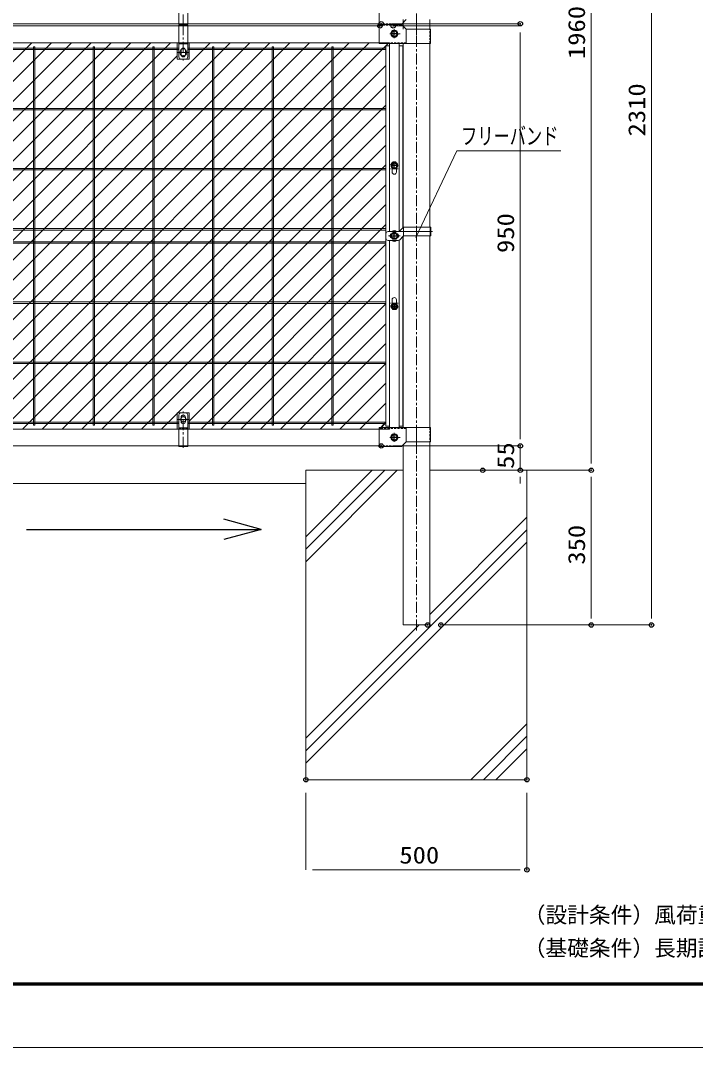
# Model space of a CAD drawing. Units: millimetres, scale not verified. Extents: x -6279 to 403, y -2363 to 2362.
# Drawn here: x -3874 to -2347, y -2363 to -40 of the extents above; entities that cross this region are included whole.
import ezdxf
from ezdxf.enums import TextEntityAlignment as Align

# ---------------------------------------------------------------- set-up
doc = ezdxf.new("R2010")
doc.units = ezdxf.units.MM
doc.header["$LTSCALE"] = 20
doc.header["$PDMODE"] = 32
doc.header["$PDSIZE"] = 10
for name, pattern in [('USER1', [2, 1.25, -0.25, 0.25, -0.25]), ('USER2', [1.125, 0.75, -0.125, 0.125, -0.125]), ('USER3', [0.375, 0.25, -0.125])]:
    doc.linetypes.add(name, pattern=pattern)
for name, color, linetype, lineweight in [('0-1_寸法', 7, 'Continuous', 13), ('0-2_基礎', 7, 'Continuous', 13), ('0-3_柱', 7, 'Continuous', 13), ('0-4_胴縁', 7, 'Continuous', 13), ('0-5_0', 7, 'Continuous', 13), ('0-7_押え板', 6, 'Continuous', 13), ('0-8_WM', 30, 'Continuous', 13), ('0-9_BN', 4, 'Continuous', 25), ('0-A_マット', 92, 'Continuous', 9), ('0-B_バンド', 4, 'Continuous', 13), ('0-C_EXTCNT-LMEC0', 4, 'Continuous', 25), ('0-D_継手', 6, 'Continuous', 13), ('1-0_D-TTL-TXT', 2, 'Continuous', 25)]:
    doc.layers.add(name, color=color, linetype=linetype, lineweight=lineweight)
doc.layers.add('0-6_DEFPOINTS', color=7, linetype='Continuous')
doc.styles.add('ＭＳ ゴシック', font='')
doc.styles.get('ＭＳ ゴシック').set_extended_font_data('MS Gothic')

msp = doc.modelspace()

# ---------------------------------------------------------------- linework, layer by layer
at = {"layer": '0-1_寸法', "linetype": 'USER1'}
msp.add_line((-2978.75, -1419.52), (-2978.75, 1065.57), dxfattribs=at)
at = {"layer": '0-1_寸法'}
for p, q in [((-2583.13, 887.96), (-2583.13, -1042.04)), ((-2446.96, 887.96), (-2446.96, -1392.04)), ((-3031.25, -52.04), (-2743.67, -52.04)), ((-3028.25, -47.04), (-2743.67, -47.04)), ((-3028.25, -47.04), (-2743.67, -47.04)), ((-3001.25, -52.04), (-2743.67, -52.04)), ((-2743.67, -52.04), (-2743.67, -47.04)), ((-2743.67, -67.04), (-2743.67, -987.04)), ((-2743.67, -67.04), (-2743.67, -82.04)), ((-2743.67, -987.04), (-2743.67, -972.04)), ((-3028.25, -1002.04), (-2743.67, -1002.04)), ((-3028.25, -1002.04), (-2743.67, -1002.04)), ((-2743.67, -1002.04), (-2743.67, -1057.04)), ((-2798.75, -1057.04), (-2583.13, -1057.04)), ((-2798.75, -1057.04), (-2583.13, -1057.04)), ((-2798.75, -1057.04), (-2743.67, -1057.04)), ((-2743.67, -1072.04), (-2743.67, -1087.04)), ((-2583.13, -1072.04), (-2583.13, -1392.04)), ((-2923.35, -1407.04), (-2446.96, -1407.04)), ((-2893.35, -1407.04), (-2583.13, -1407.04)), ((-3228.75, -1787.04), (-3228.75, -1960.83)), ((-2728.75, -1787.04), (-2728.75, -1960.83)), ((-3213.75, -1960.83), (-2743.75, -1960.83))]:
    msp.add_line(p, q, dxfattribs=at)
msp.add_lwpolyline([(-2651.97, -334.32), (-2887.15, -334.32), (-2980.36, -530.25)], dxfattribs=at)
at = {"layer": '0-2_基礎'}
for p, q in [((-3009, -1057.04), (-3228.75, -1057.04)), ((-3228.75, -1207.27), (-3078.52, -1057.04)), ((-3228.75, -1235.56), (-3050.24, -1057.04)), ((-3228.75, -1263.84), (-3021.95, -1057.04)), ((-3228.75, -1057.04), (-3228.75, -1757.04)), ((-3009, -1057.04), (-3128.75, -1057.04)), ((-3068.75, -1057.04), (-3009, -1057.04)), ((-2948.5, -1057.04), (-2888.75, -1057.04)), ((-2828.75, -1057.04), (-2948.5, -1057.04)), ((-2728.75, -1057.04), (-2948.5, -1057.04)), ((-3228.75, -1087.04), (-4728.75, -1087.04)), ((-2948.5, -1382.93), (-2728.75, -1163.18)), ((-3228.75, -1691.46), (-2728.75, -1191.46)), ((-3228.75, -1719.74), (-2728.75, -1219.74)), ((-3228.75, -1663.18), (-2972.62, -1407.04)), ((-2855.28, -1757.04), (-2728.75, -1630.51)), ((-2827, -1757.04), (-2728.75, -1658.79)), ((-2798.71, -1757.04), (-2728.75, -1687.08))]:
    msp.add_line(p, q, dxfattribs=at)
msp.add_lwpolyline([(-2728.75, -1057.04), (-2728.75, -1757.04), (-3228.75, -1757.04)], dxfattribs=at)
at = {"layer": '0-3_柱'}
for p, q in [((-3009, -37.64), (-3009, -59.61)), ((-2948.5, -37.64), (-2948.5, -59.61)), ((-3009, -91.61), (-3009, -507.04)), ((-2948.5, -91.61), (-2948.5, -507.04)), ((-3009, -527.04), (-3009, -960.64)), ((-2948.5, -527.04), (-2948.5, -960.64)), ((-2948.5, -992.64), (-2948.5, -1407.04)), ((-3009, -999.77), (-3009, -1407.04)), ((-3009, -1407.04), (-2948.5, -1407.04))]:
    msp.add_line(p, q, dxfattribs=at)
at = {"layer": '0-4_胴縁'}
for p, q in [((-4893.75, -47.04), (-3062.75, -47.04)), ((-4893.75, -52.04), (-3062.75, -52.04)), ((-4893.75, -90.04), (-3061.25, -90.04)), ((-4893.75, -964.04), (-3062.75, -964.04)), ((-4893.75, -1002.04), (-3062.75, -1002.04))]:
    msp.add_line(p, q, dxfattribs=at)
at = {"layer": '0-5_0', "color": 3}
msp.add_lwpolyline([(-6279.3, 2362.4), (403.2, 2362.4), (403.2, -2362.6), (-6279.3, -2362.6)], close=True, dxfattribs=at)
at = {"layer": '0-5_0'}
for points in [[(-6054.3, 2221.77), (178.2, 2221.77), (178.2, -2221.98), (-6054.3, -2221.98)], [(-6052.89, 2220.37), (176.8, 2220.37), (176.8, -2220.57), (-6052.89, -2220.57)], [(-6051.48, 2218.96), (175.39, 2218.96), (175.39, -2219.16), (-6051.48, -2219.16)], [(-6050.08, 2217.55), (173.99, 2217.55), (173.99, -2217.76), (-6050.08, -2217.76)], [(-6048.67, 2216.15), (172.58, 2216.15), (172.58, -2216.35), (-6048.67, -2216.35)]]:
    msp.add_lwpolyline(points, close=True, dxfattribs=at)
at = {"layer": '0-6_DEFPOINTS'}
for p in [(-3058.25, -47.04), (-2743.67, -47.04), (-3061.25, -52.04), (-3031.25, -52.04), (-3058.25, -1002.04), (-2743.67, -1002.04), (-2828.75, -1057.04), (-2743.67, -1057.04), (-2583.13, -1057.04), (-2953.35, -1407.04), (-2923.35, -1407.04), (-2583.13, -1407.04), (-2446.96, -1407.04), (-3228.75, -1757.04), (-2728.75, -1757.04), (-2728.75, -1960.83)]:
    msp.add_point(p, dxfattribs=at)
at = {"layer": '0-7_押え板'}
for p, q in [((-3039.85, -91.64), (-3039.85, -517.04)), ((-3017.85, -91.64), (-3017.85, -517.04)), ((-3047.85, -97.04), (-3047.85, -957.04)), ((-3039.85, -97.04), (-3047.85, -97.04)), ((-3009.85, -97.04), (-3017.85, -97.04)), ((-3009.85, -97.04), (-3009.85, -508.79)), ((-3033.85, -367.54), (-3033.85, -382.54)), ((-3023.85, -367.54), (-3023.85, -382.54)), ((-3009.85, -528.79), (-3009.85, -957.04)), ((-3039.85, -537.04), (-3039.85, -960.64)), ((-3017.85, -536.47), (-3017.85, -960.64)), ((-3033.85, -671.54), (-3033.85, -686.54)), ((-3023.85, -671.54), (-3023.85, -686.54)), ((-3039.85, -957.04), (-3047.85, -957.04)), ((-3009.85, -957.04), (-3017.85, -957.04))]:
    msp.add_line(p, q, dxfattribs=at)
at = {"layer": '0-7_押え板', "linetype": 'USER2'}
for p, q in [((-3019.85, -375.04), (-3037.85, -375.04)), ((-3019.85, -679.04), (-3037.85, -679.04))]:
    msp.add_line(p, q, dxfattribs=at)
at = {"layer": '0-7_押え板'}
msp.add_circle((-3028.76, -686.77), 4, dxfattribs=at)
for centre, start, end in [((-3028.85, -367.54), 0, 180), ((-3028.85, -382.54), 180, 0), ((-3028.75, -519.54), 30, 150), ((-3028.75, -534.54), 210, 330), ((-3028.85, -671.54), 0, 180), ((-3028.85, -686.54), 180, 0)]:
    msp.add_arc(centre, 5, start, end, dxfattribs=at)
at = {"layer": '0-8_WM'}
for p, q in [((-3516.25, -102.44), (-3982.75, -102.44)), ((-3516.25, -105.64), (-3982.75, -105.64)), ((-3845.35, -955.04), (-3845.35, -99.04)), ((-3845.35, -99.04), (-3842.15, -99.04)), ((-3842.15, -955.04), (-3842.15, -99.04)), ((-3710.35, -955.04), (-3710.35, -99.04)), ((-3710.35, -99.04), (-3707.15, -99.04)), ((-3707.15, -955.04), (-3707.15, -99.04)), ((-3575.35, -955.04), (-3575.35, -99.04)), ((-3575.35, -99.04), (-3572.15, -99.04)), ((-3572.15, -955.04), (-3572.15, -99.04)), ((-3047.85, -102.44), (-3496.25, -102.44)), ((-3047.85, -105.64), (-3496.25, -105.64)), ((-3440.35, -955.04), (-3440.35, -99.04)), ((-3440.35, -99.04), (-3437.15, -99.04)), ((-3437.15, -955.04), (-3437.15, -99.04)), ((-3305.35, -955.04), (-3305.35, -99.04)), ((-3305.35, -99.04), (-3302.15, -99.04)), ((-3305.35, -955.04), (-3305.35, -99.04)), ((-3305.35, -99.04), (-3302.15, -99.04)), ((-3302.15, -955.04), (-3302.15, -99.04)), ((-3302.15, -955.04), (-3302.15, -99.04)), ((-3170.35, -955.04), (-3170.35, -99.04)), ((-3170.35, -99.04), (-3167.15, -99.04)), ((-3170.35, -955.04), (-3170.35, -99.04)), ((-3170.35, -99.04), (-3167.15, -99.04)), ((-3167.15, -955.04), (-3167.15, -99.04)), ((-3167.15, -955.04), (-3167.15, -99.04)), ((-3047.85, -238.44), (-4909.66, -238.44)), ((-3047.85, -241.64), (-4909.66, -241.64)), ((-3047.85, -374.44), (-4909.66, -374.44)), ((-3047.85, -377.64), (-4909.66, -377.64)), ((-3047.85, -510.44), (-4909.66, -510.44)), ((-3047.85, -513.64), (-4909.66, -513.64)), ((-3047.85, -540.44), (-4909.66, -540.44)), ((-3047.85, -543.64), (-4909.66, -543.64)), ((-3047.85, -676.44), (-4909.66, -676.44)), ((-3047.85, -679.64), (-4909.66, -679.64)), ((-3047.85, -812.44), (-4909.66, -812.44)), ((-3047.85, -815.64), (-4909.66, -815.64)), ((-3516.25, -948.44), (-3982.75, -948.44)), ((-3516.25, -951.64), (-3982.75, -951.64)), ((-3517.75, -948.44), (-3980.75, -948.44)), ((-3517.75, -951.64), (-3980.75, -951.64)), ((-3517.75, -951.64), (-3980.75, -951.64)), ((-3047.85, -948.44), (-3496.25, -948.44)), ((-3047.85, -948.44), (-3496.25, -948.44)), ((-3047.85, -951.64), (-3496.25, -951.64)), ((-3047.85, -951.64), (-3493.75, -951.64)), ((-3047.85, -951.64), (-3493.75, -951.64)), ((-3842.15, -955.04), (-3845.35, -955.04)), ((-3707.15, -955.04), (-3710.35, -955.04)), ((-3572.15, -955.04), (-3575.35, -955.04)), ((-3437.15, -955.04), (-3440.35, -955.04)), ((-3302.15, -955.04), (-3305.35, -955.04)), ((-3302.15, -955.04), (-3305.35, -955.04)), ((-3167.15, -955.04), (-3170.35, -955.04)), ((-3167.15, -955.04), (-3170.35, -955.04))]:
    msp.add_line(p, q, dxfattribs=at)
at = {"layer": '0-9_BN'}
for p, q in [((-3036.5, -69.64), (-3032.46, -62.64)), ((-3036.5, -69.64), (-3032.46, -76.64)), ((-3023.75, -69.64), (-3033.75, -69.64)), ((-3032.46, -62.64), (-3025.05, -62.64)), ((-3028.75, -74.64), (-3028.75, -64.64)), ((-3021, -69.64), (-3025.05, -62.64)), ((-3021, -69.64), (-3025.05, -76.64)), ((-3032.46, -76.64), (-3025.05, -76.64)), ((-3036.51, -367.3), (-3032.46, -360.3)), ((-3036.51, -367.3), (-3032.46, -374.3)), ((-3025.05, -360.3), (-3032.46, -360.3)), ((-3021.01, -367.3), (-3025.05, -360.3)), ((-3021.01, -367.3), (-3025.05, -374.3)), ((-3025.05, -374.3), (-3032.46, -374.3)), ((-3036.5, -527.04), (-3032.46, -520.04)), ((-3036.5, -527.04), (-3032.46, -534.04)), ((-3025.05, -520.04), (-3032.46, -520.04)), ((-3025.05, -534.04), (-3032.46, -534.04)), ((-3021, -527.04), (-3025.05, -520.04)), ((-3021, -527.04), (-3025.05, -534.04)), ((-3036.51, -686.77), (-3032.46, -679.77)), ((-3036.51, -686.77), (-3032.46, -693.77)), ((-3025.05, -679.77), (-3032.46, -679.77)), ((-3025.05, -693.77), (-3032.46, -693.77)), ((-3021.01, -686.77), (-3025.05, -679.77)), ((-3021.01, -686.77), (-3025.05, -693.77)), ((-3036.5, -982.64), (-3032.46, -975.64)), ((-3036.5, -982.64), (-3032.46, -989.64)), ((-3023.75, -982.64), (-3033.75, -982.64)), ((-3032.46, -975.64), (-3025.05, -975.64)), ((-3032.46, -989.64), (-3025.05, -989.64)), ((-3028.75, -987.64), (-3028.75, -977.64)), ((-3021, -982.64), (-3025.05, -975.64)), ((-3021, -982.64), (-3025.05, -989.64))]:
    msp.add_line(p, q, dxfattribs=at)
at = {"layer": '0-9_BN', "color": 1}
for p, q in [((-3033.76, -367.3), (-3023.76, -367.3)), ((-3028.76, -372.3), (-3028.76, -362.3)), ((-3033.75, -527.04), (-3023.75, -527.04)), ((-3028.75, -532.04), (-3028.75, -522.04)), ((-3033.76, -686.77), (-3023.76, -686.77)), ((-3028.76, -681.77), (-3028.76, -691.77))]:
    msp.add_line(p, q, dxfattribs=at)
at = {"layer": '0-9_BN', "lineweight": 13}
for centre, radius in [((-3028.75, -69.64), 8), ((-3506.25, -112.04), 8), ((-3506.25, -942.04), 6), ((-3028.75, -982.64), 8)]:
    msp.add_circle(centre, radius, dxfattribs=at)
at = {"layer": '0-9_BN'}
for centre in [(-3028.75, -69.64), (-3028.76, -367.3), (-3028.75, -527.04), (-3028.76, -686.77), (-3028.75, -982.64)]:
    msp.add_circle(centre, 6.71, dxfattribs=at)
at = {"layer": '0-A_マット'}
for p, q in [((-4723.22, -964.04), (-3849.22, -90.04)), ((-4678.32, -964.04), (-3804.32, -90.04)), ((-4633.42, -964.04), (-3759.42, -90.04)), ((-4588.52, -964.04), (-3714.52, -90.04)), ((-4543.62, -964.04), (-3669.62, -90.04)), ((-4498.72, -964.04), (-3624.72, -90.04)), ((-4437.75, -947.98), (-3579.81, -90.04)), ((-4408.91, -964.04), (-3534.91, -90.04)), ((-4319.11, -964.04), (-3445.11, -90.04)), ((-4274.21, -964.04), (-3400.21, -90.04)), ((-4229.31, -964.04), (-3355.31, -90.04)), ((-4184.41, -964.04), (-3310.41, -90.04)), ((-4139.51, -964.04), (-3265.51, -90.04)), ((-4094.6, -964.04), (-3220.6, -90.04)), ((-4049.7, -964.04), (-3175.7, -90.04)), ((-3977.75, -936.99), (-3130.8, -90.04)), ((-3959.9, -964.04), (-3085.9, -90.04)), ((-3915, -964.04), (-3041, -90.04)), ((-3492.75, -90.04), (-3519.75, -90.04)), ((-3519.75, -90.04), (-3519.75, -127.04)), ((-3492.75, -90.04), (-3492.75, -127.04)), ((-4364.01, -964.04), (-3519.75, -119.78)), ((-3492.75, -127.04), (-3519.75, -127.04)), ((-3870.1, -964.04), (-3047.85, -141.79)), ((-3825.2, -964.04), (-3047.85, -186.69)), ((-3780.3, -964.04), (-3047.85, -231.6)), ((-3735.39, -964.04), (-3047.85, -276.5)), ((-3690.49, -964.04), (-3047.85, -321.4)), ((-3645.59, -964.04), (-3047.85, -366.3)), ((-3600.69, -964.04), (-3047.85, -411.2)), ((-3555.79, -964.04), (-3047.85, -456.1)), ((-3492.75, -945.91), (-3047.85, -501)), ((-3465.99, -964.04), (-3047.85, -545.91)), ((-3421.09, -964.04), (-3047.85, -590.81)), ((-3376.18, -964.04), (-3047.85, -635.71)), ((-3331.28, -964.04), (-3047.85, -680.61)), ((-3286.38, -964.04), (-3047.85, -725.51)), ((-3241.48, -964.04), (-3047.85, -770.41)), ((-3196.58, -964.04), (-3047.85, -815.31)), ((-3151.68, -964.04), (-3047.85, -860.21)), ((-3106.78, -964.04), (-3047.85, -905.12)), ((-3492.75, -927.04), (-3519.75, -927.04)), ((-3519.75, -964.04), (-3519.75, -927.04)), ((-3492.75, -964.04), (-3492.75, -927.04)), ((-3063.12, -964.04), (-3049.1, -950.02)), ((-3061.87, -964.04), (-3047.85, -950.02)), ((-3492.75, -964.04), (-3519.75, -964.04))]:
    msp.add_line(p, q, dxfattribs=at)
msp.add_lwpolyline([(-4917.66, -90.04), (-3039.85, -90.04), (-3039.85, -97.04), (-3047.85, -97.04), (-3047.85, -957.04), (-3039.85, -957.04), (-3039.75, -964.04), (-4917.76, -964.04), (-4917.76, -957.04)], dxfattribs=at)
at = {"layer": '0-B_バンド', "linetype": 'USER1'}
for p, q in [((-3506.25, -51.25), (-3506.25, 31.23)), ((-3506.25, -47.83), (-3506.25, -130.31)), ((-3518.26, -112.04), (-3494.25, -112.04)), ((-3506.25, -1006.25), (-3506.25, -923.77)), ((-3494.25, -942.04), (-3518.26, -942.04))]:
    msp.add_line(p, q, dxfattribs=at)
at = {"layer": '0-B_バンド'}
for p, q in [((-3516.25, -48.64), (-3516.25, 22.96)), ((-3496.25, -48.64), (-3496.25, 22.96)), ((-3496.25, -48.64), (-3516.25, -48.64)), ((-3516.25, -50.44), (-3496.25, -50.44)), ((-3516.25, -50.44), (-3516.25, -122.04)), ((-3496.25, -50.44), (-3496.25, -122.04)), ((-3516.25, -92.64), (-3496.25, -92.64)), ((-3511.25, -107.04), (-3511.25, -117.04)), ((-3501.25, -107.04), (-3501.25, -117.04)), ((-3511.25, -127.04), (-3501.25, -127.04)), ((-3501.25, -927.04), (-3511.25, -927.04)), ((-3516.25, -1003.64), (-3516.25, -932.04)), ((-3511.25, -947.04), (-3511.25, -937.04)), ((-3501.25, -947.04), (-3501.25, -937.04)), ((-3496.25, -1003.64), (-3496.25, -932.04)), ((-3496.25, -961.44), (-3516.25, -961.44)), ((-3496.25, -1003.64), (-3516.25, -1003.64))]:
    msp.add_line(p, q, dxfattribs=at)
at = {"layer": '0-B_バンド', "linetype": 'USER3'}
for p, q in [((-3496.25, -47.04), (-3516.25, -47.04)), ((-3516.25, -52.04), (-3496.25, -52.04)), ((-3516.25, -91.04), (-3496.25, -91.04)), ((-3496.25, -963.04), (-3516.25, -963.04)), ((-3496.25, -1002.04), (-3516.25, -1002.04))]:
    msp.add_line(p, q, dxfattribs=at)
at = {"layer": '0-B_バンド', "color": 2}
for p, q in [((-3008.68, -507.62), (-3016.63, -515.57)), ((-3008.09, -507.22), (-3008.09, -527.22)), ((-2946.15, -507.04), (-3007.27, -507.04)), ((-2978.75, -504.1), (-2978.75, -530.98)), ((-2947.75, -527.04), (-2947.75, -507.04)), ((-2946.15, -527.04), (-2946.15, -507.04)), ((-3047.75, -522.04), (-3047.75, -532.04)), ((-3020.16, -517.04), (-3042.75, -517.04)), ((-3015.75, -527.04), (-3041.75, -527.04)), ((-3023.75, -522.04), (-3033.75, -522.04)), ((-3023.75, -532.04), (-3033.75, -532.04)), ((-3028.75, -519.04), (-3028.75, -535.04)), ((-3020.16, -517.04), (-2942.65, -517.04)), ((-3008.68, -527.62), (-3016.63, -535.57)), ((-2946.15, -527.04), (-3007.27, -527.04)), ((-3020.16, -537.04), (-3042.75, -537.04))]:
    msp.add_line(p, q, dxfattribs=at)
at = {"layer": '0-B_バンド'}
for centre, start, end in [((-3506.25, -107.04), 0, 180), ((-3511.25, -122.04), 180, 270), ((-3506.25, -117.04), 180, 0), ((-3501.25, -122.04), 270, 0), ((-3511.25, -932.04), 90, 180), ((-3501.25, -932.04), 0, 90), ((-3506.25, -937.04), 0, 180), ((-3506.25, -947.04), 180, 0)]:
    msp.add_arc(centre, 5, start, end, dxfattribs=at)
at = {"layer": '0-B_バンド', "color": 2}
for centre, radius, start, end in [((-3007.27, -509.04), 2, 90, 135), ((-3042.75, -522.04), 5, 90, 180), ((-3042.75, -532.04), 5, 180, 270), ((-3033.75, -527.04), 5, 90, 270), ((-3023.75, -527.04), 5, 270, 90), ((-3020.16, -512.04), 5, 270, 315), ((-3007.27, -529.04), 2, 90, 135), ((-3020.16, -532.04), 5, 270, 315)]:
    msp.add_arc(centre, radius, start, end, dxfattribs=at)
at = {"layer": '0-C_EXTCNT-LMEC0'}
for q in [(-3414.59, -1167.99), (-3414.59, -1214.03)]:
    msp.add_line((-3330.14, -1191.01), q, dxfattribs=at)
msp.add_lwpolyline([(-3860.93, -1191.01), (-3330.14, -1191.01), (-3414.59, -1167.99)], dxfattribs=at)
at = {"layer": '0-D_継手'}
for p, q in [((-3062.75, -5.64), (-3062.75, -48.64)), ((-3001.87, -37.64), (-3012.87, -48.64)), ((-3012.87, -48.61), (-3062.75, -48.61)), ((-3062.75, -91.61), (-3062.75, -48.61)), ((-3012.87, -48.64), (-3062.75, -48.64)), ((-3018.75, -69.61), (-3015.42, -69.61)), ((-3012.87, -47.04), (-3012.87, -48.64)), ((-3012.87, -50.21), (-3012.87, -48.61)), ((-3001.87, -59.61), (-3012.87, -48.61)), ((-2946.9, -59.61), (-3001.87, -59.61)), ((-3001.87, -91.61), (-3001.87, -59.61)), ((-2946.9, -91.61), (-2946.9, -59.61)), ((-2946.9, -91.61), (-3062.75, -91.61)), ((-2946.9, -960.64), (-3062.75, -960.64)), ((-3062.75, -960.64), (-3062.75, -1003.64)), ((-3001.87, -960.64), (-3001.87, -992.64)), ((-2946.9, -960.64), (-2946.9, -992.64)), ((-3018.75, -982.64), (-3015.42, -982.64)), ((-3001.87, -992.64), (-3012.87, -1003.64)), ((-2946.9, -992.64), (-3001.87, -992.64)), ((-3012.87, -1003.64), (-3062.75, -1003.64)), ((-3012.87, -1002.04), (-3012.87, -1003.64))]:
    msp.add_line(p, q, dxfattribs=at)
at = {"layer": '0-D_継手', "linetype": 'USER2'}
for p, q in [((-2978.75, -1.63), (-2978.75, -51.58)), ((-2978.75, -95.62), (-2978.75, -45.67)), ((-3018.75, -69.61), (-3038.75, -69.61)), ((-3028.75, -79.61), (-3028.75, -59.61)), ((-3028.75, -972.64), (-3028.75, -992.64)), ((-2978.75, -956.63), (-2978.75, -1006.58)), ((-3018.75, -982.64), (-3038.75, -982.64))]:
    msp.add_line(p, q, dxfattribs=at)
at = {"layer": '0-D_継手', "linetype": 'USER3'}
for p, q in [((-3012.87, -47.04), (-3062.75, -47.04)), ((-3012.87, -50.21), (-3062.75, -50.21)), ((-2948.5, -91.61), (-2948.5, -59.61)), ((-3001.87, -90.01), (-3062.75, -90.01)), ((-3001.87, -962.24), (-3062.75, -962.24)), ((-2948.5, -960.64), (-2948.5, -992.64)), ((-3012.87, -1002.04), (-3062.75, -1002.04))]:
    msp.add_line(p, q, dxfattribs=at)
at = {"layer": '0-D_継手', "color": 7}
msp.add_line((-2951.75, -59.61), (-2996.5, -59.61), dxfattribs=at)
at = {"layer": '0-D_継手'}
for centre in [(-3028.75, -69.61), (-3028.75, -982.64)]:
    msp.add_circle(centre, 6, dxfattribs=at)

# ---------------------------------------------------------------- texts
at = {"layer": '0-1_寸法', "style": 'ＭＳ ゴシック', "width": 1.15}
for s, p in [('1960', (-2585.73, -127.04)), ('2310', (-2449.56, -302.04)), ('950', (-2746.27, -565.61)), ('55', (-2746.27, -1053.83)), ('350', (-2585.73, -1270.61))]:
    msp.add_text(s, height=38.42, rotation=90, dxfattribs=at).set_placement(p, align=Align.BOTTOM_LEFT)
at = {"layer": '0-1_寸法', "style": 'ＭＳ ゴシック'}
for s, width, p in [('フリーバンド', 0.7, (-2877.65, -331.72)), ('500', 1.15, (-3017.32, -1958.23))]:
    msp.add_text(s, height=38.42, dxfattribs=dict(at, width=width)).set_placement(p, align=Align.BOTTOM_LEFT)
at = {"layer": '1-0_D-TTL-TXT', "color": 7, "style": 'ＭＳ ゴシック'}
for s, p in [('（設計条件）風荷重：昭和57年改正 建築基準法・同施行令に基づく風圧力に準拠。', (-2736.08, -2091.55)), ('（基礎条件）長期許容地耐力98kN/㎡の場合。', (-2736.08, -2166.55))]:
    msp.add_text(s, height=36.07, dxfattribs=at).set_placement(p, align=Align.BOTTOM_LEFT)

doc.saveas('drawing.dxf')
